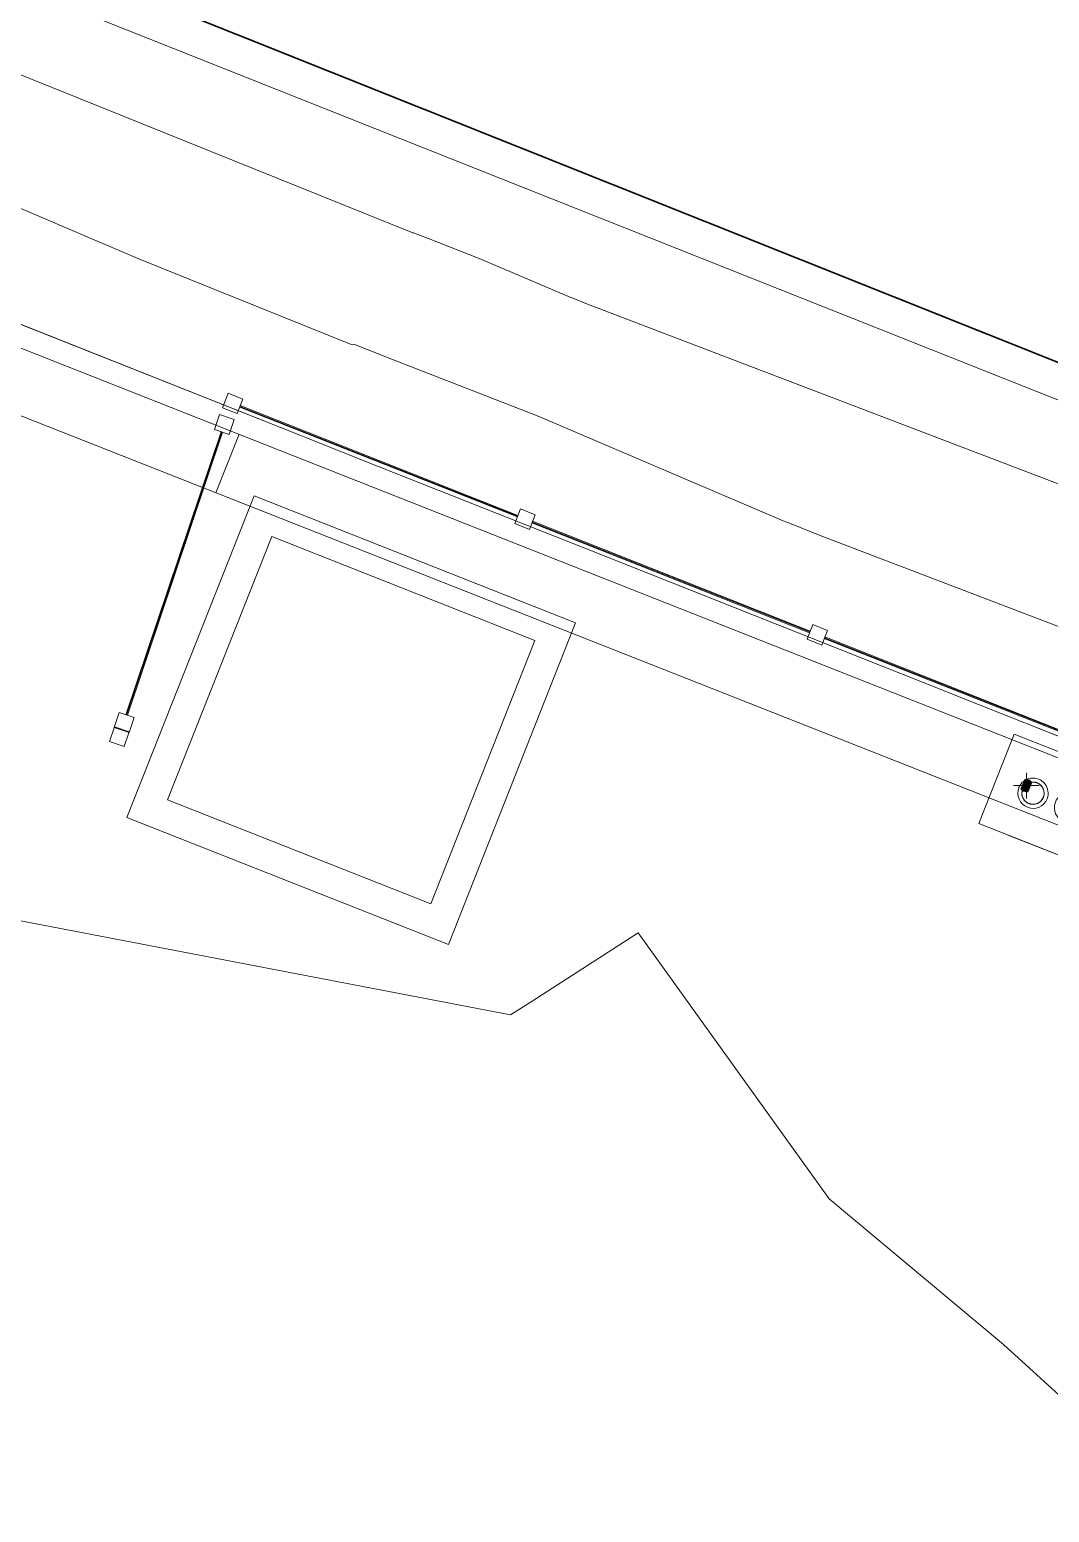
# Model space of a CAD drawing. Header units: metres. Extents: x -207 to 292, y -187 to 169.
# Drawn here: x -65.626 to -62.382, y 21.385 to 26.101 of the extents above; entities that cross this region are included whole.
import ezdxf

# ---------------------------------------------------------------- set-up
doc = ezdxf.new("R2010")
doc.units = ezdxf.units.M
for name, color, linetype, lineweight in [('A-GLAZ-CWMG', 7, 'Continuous', 9), ('C-TOPO', 7, 'Continuous', 9), ('C-TOPO-MAJR', 7, 'Continuous', 35), ('C-TOPO-MINR', 7, 'Continuous', 9), ('CERCO INTERIOR', 7, 'Continuous', 9), ('E-ELEC-EQPM', 7, 'Continuous', 9), ('E-POWR-CNTR', 7, 'Continuous', 9), ('P-SANR-FIXT', 7, 'Continuous', 9), ('solera', 7, 'Continuous', 35)]:
    doc.layers.add(name, color=color, linetype=linetype, lineweight=lineweight)
doc.layers.add('E-POWR-DROP', color=7, linetype='Continuous', lineweight=9, true_color=0x007f00)
doc.layers.add('PR10-ARQ-PL-001-Emplazamiento-C-1_dwg', color=7, linetype='Continuous', lineweight=9, true_color=0x767676)

# ---------------------------------------------------------------- blocks, each defined once
blk = doc.blocks.new('Circular Mullion - 5mm-2127248-PLANTA EMPLAZAMIENTO ACTUALIZADO')
at = {"layer": 'A-GLAZ-CWMG'}
for p, q in [((-107.6478, -45.3968), (-107.9974, -46.2801)), ((-107.6455, -45.3977), (-107.9951, -46.281)), ((-107.9951, -46.281), (-107.6455, -45.3977)), ((-107.9927, -46.2819), (-107.6432, -45.3986)), ((-107.6455, -45.3977), (-107.6478, -45.3968)), ((-107.6432, -45.3986), (-107.6455, -45.3977)), ((-107.9974, -46.2801), (-107.9951, -46.281)), ((-107.9951, -46.281), (-107.9927, -46.2819))]:
    blk.add_line(p, q, dxfattribs=at)
blk = doc.blocks.new('Rectangular Mullion - 50 x 50 mm-2128568-PLANTA EMPLAZAMIENTO ACTUALIZADO')
at = {"layer": 'A-GLAZ-CWMG'}
for p, q in [((0.025, 0.025), (-0.025, 0.025)), ((-0.025, 0.025), (-0.025, -0.025)), ((0.025, -0.025), (0.025, 0.025)), ((-0.025, -0.025), (0.025, -0.025))]:
    blk.add_line(p, q, dxfattribs=at)
blk = doc.blocks.new('Rectangular Mullion - 50 x 50 mm-2128569-PLANTA EMPLAZAMIENTO ACTUALIZADO')
at = {"layer": 'A-GLAZ-CWMG'}
for p, q in [((-0.025, -0.025), (-0.025, 0.025)), ((-0.025, 0.025), (0.025, 0.025)), ((0.025, 0.025), (0.025, -0.025)), ((0.025, -0.025), (-0.025, -0.025))]:
    blk.add_line(p, q, dxfattribs=at)
blk = doc.blocks.new('Quad Corner Mullion - 50x50 mm-2128574-PLANTA EMPLAZAMIENTO ACTUALIZADO')
at = {"layer": 'A-GLAZ-CWMG'}
for p, q in [((0.025, 0.025), (-0.025, 0.025)), ((-0.025, 0.025), (-0.025, -0.025)), ((0.025, -0.025), (0.025, 0.025)), ((-0.025, -0.025), (0.025, -0.025))]:
    blk.add_line(p, q, dxfattribs=at)
blk = doc.blocks.new('Quad Corner Mullion - 50x50 mm-2128575-PLANTA EMPLAZAMIENTO ACTUALIZADO')
at = {"layer": 'A-GLAZ-CWMG'}
for p, q in [((-0.025, -0.025), (-0.025, 0.025)), ((-0.025, 0.025), (0.025, 0.025)), ((0.025, 0.025), (0.025, -0.025)), ((0.025, -0.025), (-0.025, -0.025))]:
    blk.add_line(p, q, dxfattribs=at)
blk = doc.blocks.new('Quad Corner Mullion - 50x50 mm-2128572-PLANTA EMPLAZAMIENTO ACTUALIZADO')
at = {"layer": 'A-GLAZ-CWMG'}
for p, q in [((0.025, 0.025), (-0.025, 0.025)), ((-0.025, 0.025), (-0.025, -0.025)), ((0.025, -0.025), (0.025, 0.025)), ((-0.025, -0.025), (0.025, -0.025))]:
    blk.add_line(p, q, dxfattribs=at)
blk = doc.blocks.new('Quad Corner Mullion - 50x50 mm-2128573-PLANTA EMPLAZAMIENTO ACTUALIZADO')
at = {"layer": 'A-GLAZ-CWMG'}
for p, q in [((-0.025, -0.025), (-0.025, 0.025)), ((-0.025, 0.025), (0.025, 0.025)), ((0.025, 0.025), (0.025, -0.025)), ((0.025, -0.025), (-0.025, -0.025))]:
    blk.add_line(p, q, dxfattribs=at)
blk = doc.blocks.new('M_Tablero con baliza - 300x500x800-2221858-PLANTA EMPLAZAMIENTO ACTUALIZADO')
at = {"layer": 'E-ELEC-EQPM'}
for p, q in [((0.25, 0), (-0.25, 0)), ((-0.25, 0), (0.25, 0)), ((-0.25, 0), (-0.25, -0.3058)), ((-0.25, 0), (-0.25, -0.3058)), ((0.25, -0.3058), (0.25, 0)), ((0.25, 0), (0.25, -0.3058)), ((0.25, -0.3058), (-0.25, -0.3058)), ((-0.25, -0.3058), (0.25, -0.3058)), ((0.15, -0.3058), (-0.15, -0.3058)), ((-0.15, -0.3058), (0.15, -0.3058))]:
    blk.add_line(p, q, dxfattribs=at)
at = {"layer": 'E-ELEC-EQPM', "flags": 128}
for points in [[(-0.0896, -0.1529), (-0.0897, -0.1515), (-0.0898, -0.1501), (-0.0899, -0.1487), (-0.0901, -0.1473), (-0.0903, -0.1459), (-0.0907, -0.1445), (-0.091, -0.1431), (-0.0914, -0.1418), (-0.0919, -0.1404), (-0.0924, -0.1391), (-0.093, -0.1378), (-0.0936, -0.1366), (-0.0943, -0.1353), (-0.095, -0.1341), (-0.0958, -0.1329), (-0.0966, -0.1318), (-0.0975, -0.1307), (-0.0984, -0.1296), (-0.0994, -0.1285), (-0.1004, -0.1275), (-0.1014, -0.1266), (-0.1025, -0.1256), (-0.1036, -0.1248), (-0.1047, -0.1239), (-0.1059, -0.1231), (-0.1071, -0.1224), (-0.1083, -0.1217), (-0.1096, -0.1211), (-0.1109, -0.1205), (-0.1122, -0.1199), (-0.1135, -0.1194), (-0.1149, -0.119), (-0.1162, -0.1186), (-0.1176, -0.1183), (-0.119, -0.118), (-0.1204, -0.1178), (-0.1218, -0.1177), (-0.1232, -0.1176), (-0.1246, -0.1175), (-0.126, -0.1175), (-0.1274, -0.1176), (-0.1289, -0.1177), (-0.1303, -0.1179), (-0.1317, -0.1182), (-0.133, -0.1185), (-0.1344, -0.1188), (-0.1358, -0.1192), (-0.1371, -0.1197), (-0.1384, -0.1202), (-0.1397, -0.1207), (-0.141, -0.1213), (-0.1422, -0.122), (-0.1435, -0.1227), (-0.1446, -0.1235), (-0.1458, -0.1243), (-0.1469, -0.1252), (-0.148, -0.1261), (-0.1491, -0.127), (-0.1501, -0.128), (-0.1511, -0.129), (-0.152, -0.1301), (-0.1529, -0.1312), (-0.1537, -0.1323), (-0.1545, -0.1335), (-0.1553, -0.1347), (-0.156, -0.1359), (-0.1567, -0.1371), (-0.1573, -0.1384), (-0.1578, -0.1397), (-0.1583, -0.141), (-0.1588, -0.1424), (-0.1592, -0.1437), (-0.1595, -0.1451), (-0.1598, -0.1465), (-0.16, -0.1479), (-0.1602, -0.1493), (-0.1603, -0.1507), (-0.1604, -0.1521), (-0.1604, -0.1529)], [(0.0354, -0.1529), (0.0353, -0.1515), (0.0352, -0.1501), (0.0351, -0.1487), (0.0349, -0.1473), (0.0347, -0.1459), (0.0343, -0.1445), (0.034, -0.1431), (0.0336, -0.1418), (0.0331, -0.1404), (0.0326, -0.1391), (0.032, -0.1378), (0.0314, -0.1366), (0.0307, -0.1353), (0.03, -0.1341), (0.0292, -0.1329), (0.0284, -0.1318), (0.0275, -0.1307), (0.0266, -0.1296), (0.0256, -0.1285), (0.0246, -0.1275), (0.0236, -0.1266), (0.0225, -0.1256), (0.0214, -0.1248), (0.0203, -0.1239), (0.0191, -0.1231), (0.0179, -0.1224), (0.0167, -0.1217), (0.0154, -0.1211), (0.0141, -0.1205), (0.0128, -0.1199), (0.0115, -0.1194), (0.0101, -0.119), (0.0088, -0.1186), (0.0074, -0.1183), (0.006, -0.118), (0.0046, -0.1178), (0.0032, -0.1177), (0.0018, -0.1176), (0.0004, -0.1175), (-0.001, -0.1175), (-0.0024, -0.1176), (-0.0039, -0.1177), (-0.0053, -0.1179), (-0.0067, -0.1182), (-0.008, -0.1185), (-0.0094, -0.1188), (-0.0108, -0.1192), (-0.0121, -0.1197), (-0.0134, -0.1202), (-0.0147, -0.1207), (-0.016, -0.1213), (-0.0172, -0.122), (-0.0185, -0.1227), (-0.0196, -0.1235), (-0.0208, -0.1243), (-0.0219, -0.1252), (-0.023, -0.1261), (-0.0241, -0.127), (-0.0251, -0.128), (-0.0261, -0.129), (-0.027, -0.1301), (-0.0279, -0.1312), (-0.0287, -0.1323), (-0.0295, -0.1335), (-0.0303, -0.1347), (-0.031, -0.1359), (-0.0317, -0.1371), (-0.0323, -0.1384), (-0.0328, -0.1397), (-0.0333, -0.141), (-0.0338, -0.1424), (-0.0342, -0.1437), (-0.0345, -0.1451), (-0.0348, -0.1465), (-0.035, -0.1479), (-0.0352, -0.1493), (-0.0353, -0.1507), (-0.0354, -0.1521), (-0.0354, -0.1529)], [(0.1604, -0.1529), (0.1603, -0.1515), (0.1602, -0.1501), (0.1601, -0.1487), (0.1599, -0.1473), (0.1597, -0.1459), (0.1593, -0.1445), (0.159, -0.1431), (0.1586, -0.1418), (0.1581, -0.1404), (0.1576, -0.1391), (0.157, -0.1378), (0.1564, -0.1366), (0.1557, -0.1353), (0.155, -0.1341), (0.1542, -0.1329), (0.1534, -0.1318), (0.1525, -0.1307), (0.1516, -0.1296), (0.1506, -0.1285), (0.1496, -0.1275), (0.1486, -0.1266), (0.1475, -0.1256), (0.1464, -0.1248), (0.1453, -0.1239), (0.1441, -0.1231), (0.1429, -0.1224), (0.1417, -0.1217), (0.1404, -0.1211), (0.1391, -0.1205), (0.1378, -0.1199), (0.1365, -0.1194), (0.1351, -0.119), (0.1338, -0.1186), (0.1324, -0.1183), (0.131, -0.118), (0.1296, -0.1178), (0.1282, -0.1177), (0.1268, -0.1176), (0.1254, -0.1175), (0.124, -0.1175), (0.1226, -0.1176), (0.1211, -0.1177), (0.1197, -0.1179), (0.1183, -0.1182), (0.117, -0.1185), (0.1156, -0.1188), (0.1142, -0.1192), (0.1129, -0.1197), (0.1116, -0.1202), (0.1103, -0.1207), (0.109, -0.1213), (0.1078, -0.122), (0.1065, -0.1227), (0.1054, -0.1235), (0.1042, -0.1243), (0.1031, -0.1252), (0.102, -0.1261), (0.1009, -0.127), (0.0999, -0.128), (0.0989, -0.129), (0.098, -0.1301), (0.0971, -0.1312), (0.0963, -0.1323), (0.0955, -0.1335), (0.0947, -0.1347), (0.094, -0.1359), (0.0933, -0.1371), (0.0927, -0.1384), (0.0922, -0.1397), (0.0917, -0.141), (0.0912, -0.1424), (0.0908, -0.1437), (0.0905, -0.1451), (0.0902, -0.1465), (0.09, -0.1479), (0.0898, -0.1493), (0.0897, -0.1507), (0.0896, -0.1521), (0.0896, -0.1529)], [(-0.1604, -0.1529), (-0.1603, -0.1543), (-0.1602, -0.1557), (-0.1601, -0.1571), (-0.1599, -0.1585), (-0.1597, -0.1599), (-0.1593, -0.1613), (-0.159, -0.1627), (-0.1586, -0.164), (-0.1581, -0.1653), (-0.1576, -0.1667), (-0.157, -0.1679), (-0.1564, -0.1692), (-0.1557, -0.1705), (-0.155, -0.1717), (-0.1542, -0.1729), (-0.1534, -0.174), (-0.1525, -0.1751), (-0.1516, -0.1762), (-0.1506, -0.1772), (-0.1496, -0.1783), (-0.1486, -0.1792), (-0.1475, -0.1801), (-0.1464, -0.181), (-0.1453, -0.1819), (-0.1441, -0.1826), (-0.1429, -0.1834), (-0.1417, -0.1841), (-0.1404, -0.1847), (-0.1391, -0.1853), (-0.1378, -0.1858), (-0.1365, -0.1863), (-0.1351, -0.1868), (-0.1338, -0.1871), (-0.1324, -0.1875), (-0.131, -0.1877), (-0.1296, -0.1879), (-0.1282, -0.1881), (-0.1268, -0.1882), (-0.1254, -0.1882), (-0.124, -0.1882), (-0.1226, -0.1882), (-0.1211, -0.188), (-0.1197, -0.1879), (-0.1183, -0.1876), (-0.117, -0.1873), (-0.1156, -0.187), (-0.1142, -0.1866), (-0.1129, -0.1861), (-0.1116, -0.1856), (-0.1103, -0.185), (-0.109, -0.1844), (-0.1078, -0.1838), (-0.1065, -0.183), (-0.1054, -0.1823), (-0.1042, -0.1815), (-0.1031, -0.1806), (-0.102, -0.1797), (-0.1009, -0.1788), (-0.0999, -0.1778), (-0.0989, -0.1768), (-0.098, -0.1757), (-0.0971, -0.1746), (-0.0963, -0.1735), (-0.0955, -0.1723), (-0.0947, -0.1711), (-0.094, -0.1699), (-0.0933, -0.1686), (-0.0927, -0.1674), (-0.0922, -0.1661), (-0.0917, -0.1647), (-0.0912, -0.1634), (-0.0908, -0.162), (-0.0905, -0.1607), (-0.0902, -0.1593), (-0.09, -0.1579), (-0.0898, -0.1565), (-0.0897, -0.1551), (-0.0896, -0.1537), (-0.0896, -0.1529)], [(-0.0354, -0.1529), (-0.0353, -0.1543), (-0.0352, -0.1557), (-0.0351, -0.1571), (-0.0349, -0.1585), (-0.0347, -0.1599), (-0.0343, -0.1613), (-0.034, -0.1627), (-0.0336, -0.164), (-0.0331, -0.1653), (-0.0326, -0.1667), (-0.032, -0.1679), (-0.0314, -0.1692), (-0.0307, -0.1705), (-0.03, -0.1717), (-0.0292, -0.1729), (-0.0284, -0.174), (-0.0275, -0.1751), (-0.0266, -0.1762), (-0.0256, -0.1772), (-0.0246, -0.1783), (-0.0236, -0.1792), (-0.0225, -0.1801), (-0.0214, -0.181), (-0.0203, -0.1819), (-0.0191, -0.1826), (-0.0179, -0.1834), (-0.0167, -0.1841), (-0.0154, -0.1847), (-0.0141, -0.1853), (-0.0128, -0.1858), (-0.0115, -0.1863), (-0.0101, -0.1868), (-0.0088, -0.1871), (-0.0074, -0.1875), (-0.006, -0.1877), (-0.0046, -0.1879), (-0.0032, -0.1881), (-0.0018, -0.1882), (-0.0004, -0.1882), (0.001, -0.1882), (0.0024, -0.1882), (0.0039, -0.188), (0.0053, -0.1879), (0.0067, -0.1876), (0.008, -0.1873), (0.0094, -0.187), (0.0108, -0.1866), (0.0121, -0.1861), (0.0134, -0.1856), (0.0147, -0.185), (0.016, -0.1844), (0.0172, -0.1838), (0.0185, -0.183), (0.0196, -0.1823), (0.0208, -0.1815), (0.0219, -0.1806), (0.023, -0.1797), (0.0241, -0.1788), (0.0251, -0.1778), (0.0261, -0.1768), (0.027, -0.1757), (0.0279, -0.1746), (0.0287, -0.1735), (0.0295, -0.1723), (0.0303, -0.1711), (0.031, -0.1699), (0.0317, -0.1686), (0.0323, -0.1674), (0.0328, -0.1661), (0.0333, -0.1647), (0.0338, -0.1634), (0.0342, -0.162), (0.0345, -0.1607), (0.0348, -0.1593), (0.035, -0.1579), (0.0352, -0.1565), (0.0353, -0.1551), (0.0354, -0.1537), (0.0354, -0.1529)], [(0.0896, -0.1529), (0.0897, -0.1543), (0.0898, -0.1557), (0.0899, -0.1571), (0.0901, -0.1585), (0.0903, -0.1599), (0.0907, -0.1613), (0.091, -0.1627), (0.0914, -0.164), (0.0919, -0.1653), (0.0924, -0.1667), (0.093, -0.1679), (0.0936, -0.1692), (0.0943, -0.1705), (0.095, -0.1717), (0.0958, -0.1729), (0.0966, -0.174), (0.0975, -0.1751), (0.0984, -0.1762), (0.0994, -0.1772), (0.1004, -0.1783), (0.1014, -0.1792), (0.1025, -0.1801), (0.1036, -0.181), (0.1047, -0.1819), (0.1059, -0.1826), (0.1071, -0.1834), (0.1083, -0.1841), (0.1096, -0.1847), (0.1109, -0.1853), (0.1122, -0.1858), (0.1135, -0.1863), (0.1149, -0.1868), (0.1162, -0.1871), (0.1176, -0.1875), (0.119, -0.1877), (0.1204, -0.1879), (0.1218, -0.1881), (0.1232, -0.1882), (0.1246, -0.1882), (0.126, -0.1882), (0.1274, -0.1882), (0.1289, -0.188), (0.1303, -0.1879), (0.1317, -0.1876), (0.133, -0.1873), (0.1344, -0.187), (0.1358, -0.1866), (0.1371, -0.1861), (0.1384, -0.1856), (0.1397, -0.185), (0.141, -0.1844), (0.1422, -0.1838), (0.1435, -0.183), (0.1446, -0.1823), (0.1458, -0.1815), (0.1469, -0.1806), (0.148, -0.1797), (0.1491, -0.1788), (0.1501, -0.1778), (0.1511, -0.1768), (0.152, -0.1757), (0.1529, -0.1746), (0.1537, -0.1735), (0.1545, -0.1723), (0.1553, -0.1711), (0.156, -0.1699), (0.1567, -0.1686), (0.1573, -0.1674), (0.1578, -0.1661), (0.1583, -0.1647), (0.1588, -0.1634), (0.1592, -0.162), (0.1595, -0.1607), (0.1598, -0.1593), (0.16, -0.1579), (0.1602, -0.1565), (0.1603, -0.1551), (0.1604, -0.1537), (0.1604, -0.1529)]]:
    blk.add_lwpolyline(points, dxfattribs=at)
at = {"layer": 'E-ELEC-EQPM'}
for centre, radius, start, end in [((-0.125, -0.1529), 0.0482, 360, 180), ((-0.125, -0.1529), 0.0482, 360, 180), ((-0.125, -0.1529), 0.0354, 360, 180), ((0, -0.1529), 0.0482, 360, 180), ((0, -0.1529), 0.0482, 360, 180), ((0, -0.1529), 0.0354, 360, 180), ((0.125, -0.1529), 0.0482, 360, 180), ((0.125, -0.1529), 0.0482, 360, 180), ((0.125, -0.1529), 0.0354, 360, 180), ((-0.125, -0.1529), 0.0482, 180, 360), ((-0.125, -0.1529), 0.0482, 180, 360), ((-0.125, -0.1529), 0.0354, 180, 360), ((0, -0.1529), 0.0482, 180, 360), ((0, -0.1529), 0.0482, 180, 360), ((0, -0.1529), 0.0354, 180, 360), ((0.125, -0.1529), 0.0482, 180, 360), ((0.125, -0.1529), 0.0482, 180, 360), ((0.125, -0.1529), 0.0354, 180, 360)]:
    blk.add_arc(centre, radius, start, end, dxfattribs=at)
blk = doc.blocks.new('YADRAN_LASQUEMAS_ARQ_MO_002_TERRAZAS_rvt-1-PLANTA EMPLAZAMIENTO ACTUALIZADO')
at = {"layer": 'E-POWR-DROP'}
blk.add_hatch(color=256, dxfattribs=at).paths.add_polyline_path([(-62.4492, 23.6751), (-62.4357, 23.7075), (-62.4438, 23.7156), (-62.4606, 23.7178), (-62.474, 23.6854), (-62.4659, 23.6773)])
at = {"layer": 'E-POWR-CNTR'}
for p, q in [((-62.4549, 23.6555), (-62.4549, 23.7375)), ((-62.4959, 23.6965), (-62.4139, 23.6965))]:
    blk.add_line(p, q, dxfattribs=at)
at = {"layer": 'A-GLAZ-CWMG', "lineweight": 9}
for name, p, rotation in [('Quad Corner Mullion - 50x50 mm-2128574-PLANTA EMPLAZAMIENTO ACTUALIZADO', (-64.9799, 24.9119), 158.4099999999995), ('Quad Corner Mullion - 50x50 mm-2128575-PLANTA EMPLAZAMIENTO ACTUALIZADO', (-64.9799, 24.9119), 158.4099999999995), ('Circular Mullion - 5mm-2127248-PLANTA EMPLAZAMIENTO ACTUALIZADO', (-18.6757, -83.0924), 269.9999999999993), ('Circular Mullion - 5mm-2127248-PLANTA EMPLAZAMIENTO ACTUALIZADO', (-18.6757, -83.0924), 269.9999999999993), ('Circular Mullion - 5mm-2127248-PLANTA EMPLAZAMIENTO ACTUALIZADO', (-18.6757, -83.0924), 269.9999999999993), ('Circular Mullion - 5mm-2127248-PLANTA EMPLAZAMIENTO ACTUALIZADO', (-18.6757, -83.0924), 269.9999999999993), ('Quad Corner Mullion - 50x50 mm-2128574-PLANTA EMPLAZAMIENTO ACTUALIZADO', (-65.0063, 24.8451), 71.40999999999907), ('Quad Corner Mullion - 50x50 mm-2128575-PLANTA EMPLAZAMIENTO ACTUALIZADO', (-65.0063, 24.8451), 71.40999999999907), ('Circular Mullion - 5mm-2127248-PLANTA EMPLAZAMIENTO ACTUALIZADO', (-170.4392, -27.0482), 182.9999999999988), ('Circular Mullion - 5mm-2127248-PLANTA EMPLAZAMIENTO ACTUALIZADO', (-170.4392, -27.0482), 182.9999999999988), ('Circular Mullion - 5mm-2127248-PLANTA EMPLAZAMIENTO ACTUALIZADO', (-170.4392, -27.0482), 182.9999999999988), ('Circular Mullion - 5mm-2127248-PLANTA EMPLAZAMIENTO ACTUALIZADO', (-170.4392, -27.0482), 182.9999999999988), ('Circular Mullion - 5mm-2127248-PLANTA EMPLAZAMIENTO ACTUALIZADO', (-17.7458, -83.4604), 269.9999999999995), ('Circular Mullion - 5mm-2127248-PLANTA EMPLAZAMIENTO ACTUALIZADO', (-17.7458, -83.4604), 269.9999999999995), ('Circular Mullion - 5mm-2127248-PLANTA EMPLAZAMIENTO ACTUALIZADO', (-17.7458, -83.4604), 269.9999999999995), ('Circular Mullion - 5mm-2127248-PLANTA EMPLAZAMIENTO ACTUALIZADO', (-17.7458, -83.4604), 269.9999999999996), ('Circular Mullion - 5mm-2127248-PLANTA EMPLAZAMIENTO ACTUALIZADO', (-16.816, -83.8283), 269.9999999999995), ('Circular Mullion - 5mm-2127248-PLANTA EMPLAZAMIENTO ACTUALIZADO', (-16.816, -83.8283), 269.9999999999993), ('Circular Mullion - 5mm-2127248-PLANTA EMPLAZAMIENTO ACTUALIZADO', (-16.816, -83.8283), 269.9999999999993), ('Circular Mullion - 5mm-2127248-PLANTA EMPLAZAMIENTO ACTUALIZADO', (-16.816, -83.8283), 269.9999999999991)]:
    blk.add_blockref(name, p, dxfattribs=dict(at, rotation=rotation))
at = {"layer": 'A-GLAZ-CWMG', "lineweight": 9, "extrusion": (0, 0, -1)}
for name, p, rotation in [('Rectangular Mullion - 50 x 50 mm-2128568-PLANTA EMPLAZAMIENTO ACTUALIZADO', (64.0501, 24.5439), 201.5900000000006), ('Rectangular Mullion - 50 x 50 mm-2128569-PLANTA EMPLAZAMIENTO ACTUALIZADO', (64.0501, 24.5439), 201.5900000000006), ('Rectangular Mullion - 50 x 50 mm-2128568-PLANTA EMPLAZAMIENTO ACTUALIZADO', (63.1202, 24.1759), 201.5900000000006), ('Rectangular Mullion - 50 x 50 mm-2128569-PLANTA EMPLAZAMIENTO ACTUALIZADO', (63.1202, 24.1759), 201.5900000000006), ('Rectangular Mullion - 50 x 50 mm-2128568-PLANTA EMPLAZAMIENTO ACTUALIZADO', (65.3251, 23.8973), 288.5900000000009), ('Rectangular Mullion - 50 x 50 mm-2128569-PLANTA EMPLAZAMIENTO ACTUALIZADO', (65.3251, 23.8973), 288.5900000000009), ('Quad Corner Mullion - 50x50 mm-2128572-PLANTA EMPLAZAMIENTO ACTUALIZADO', (65.3404, 23.852), 288.5900000000009), ('Quad Corner Mullion - 50x50 mm-2128573-PLANTA EMPLAZAMIENTO ACTUALIZADO', (65.3404, 23.852), 288.5900000000009)]:
    blk.add_blockref(name, p, dxfattribs=dict(at, rotation=rotation))
at = {"layer": 'E-ELEC-EQPM', "lineweight": 9, "rotation": 338.4099999999997}
blk.add_blockref('M_Tablero con baliza - 300x500x800-2221858-PLANTA EMPLAZAMIENTO ACTUALIZADO', (-62.2614, 23.7683), dxfattribs=at)
blk = doc.blocks.new('PR10-ARQ-PL-001-Emplazamiento-C-1_dwg_M_Camara Rectangular - 1_10 x 1_10 x 1_00 x 0_20-360533-PLANTA EMPLAZAMIENTO-674645-PLANTA EMPLAZAMIENTO ACTUALIZADO')
at = {"layer": 'P-SANR-FIXT', "flags": 128}
for points in [[(0.55, 0.55), (-0.55, 0.55), (-0.55, -0.55), (0.55, -0.55), (0.55, 0.55), (0.55, -0.55), (-0.55, -0.55), (-0.55, 0.55)], [(0.45, 0.45), (-0.45, 0.45), (-0.45, -0.45), (0.45, -0.45), (0.45, 0.45), (0.45, -0.45), (-0.45, -0.45), (-0.45, 0.45)]]:
    blk.add_lwpolyline(points, close=True, dxfattribs=at)
blk = doc.blocks.new('PR10-ARQ-PL-001-Emplazamiento-C-1_dwg-674643-PLANTA EMPLAZAMIENTO ACTUALIZADO')
at = {"layer": 'C-TOPO', "flags": 128}
for points in [[(-43.016, 16.3453), (-43.6247, 16.987), (-44.3024, 17.5553), (-44.9279, 17.9685), (-45.0404, 18.0427), (-45.829, 18.443), (-45.8579, 18.4545), (-51.2795, 20.6197), (-67.4938, 27.0954)], [(-43.016, 16.3453), (-43.6247, 16.987), (-44.3024, 17.5553), (-44.9279, 17.9685), (-45.0404, 18.0427), (-45.829, 18.443), (-45.8579, 18.4545), (-51.2795, 20.6197), (-67.4938, 27.0954)], [(-43.2795, 16.487), (-45.8128, 18.344), (-66.3133, 26.497), (-70.4823, 28.155), (-72.9056, 28.918), (-74.8614, 28.974), (-76.9006, 28.411), (-78.1499, 27.746), (-78.7315, 27.377), (-79.8453, 26.541), (-80.8405, 25.228), (-81.7786, 22.997), (-82.6655, 20.879), (-107.9388, -43.26)], [(-66.7434, 25.5954), (-64.7573, 24.8075), (-64.7472, 24.8035), (-64.5645, 24.731), (-63.8547, 24.4495), (-62.7132, 23.9966), (-62.6954, 23.9896), (-62.5189, 23.9196), (-61.1306, 23.3688), (-59.2018, 22.6036), (-56.3309, 21.4648), (-56.205, 21.4148), (-53.5466, 20.3602), (-51.844, 19.6848), (-51.7655, 19.6536), (-49.8138, 18.8794)], [(-49.8138, 18.8794), (-51.7655, 19.6536), (-51.844, 19.6848), (-53.5466, 20.3602), (-56.205, 21.4148), (-56.3309, 21.4648), (-59.2018, 22.6036), (-61.1306, 23.3688), (-62.5189, 23.9196), (-62.6954, 23.9896), (-62.7132, 23.9966), (-63.8547, 24.4495), (-64.5645, 24.731), (-64.7472, 24.8035), (-64.7573, 24.8075), (-66.7434, 25.5954)]]:
    blk.add_lwpolyline(points, dxfattribs=at)
at = {"layer": 'C-TOPO-MAJR', "color": 1, "lineweight": 9, "true_color": 0xff0000, "flags": 128}
blk.add_lwpolyline([(-65.9104, 26.0596), (-64.4067, 25.4543), (-64.4048, 25.4549), (-64.3597, 25.4373), (-64.19, 25.3711), (-63.9045, 25.2493), (-63.9002, 25.2476), (-63.8563, 25.23), (-60.3178, 23.8795), (-60.0351, 23.7662), (-59.6185, 23.5824), (-59.5844, 23.5918), (-56.5045, 22.4114), (-55.9978, 22.2074), (-55.9842, 22.2079), (-55.9767, 22.1993), (-55.5478, 22.0442), (-52.8612, 20.9457), (-52.8615, 20.9365), (-52.5374, 20.8009), (-52.5254, 20.8073), (-48.9496, 19.4158)], dxfattribs=at)
at = {"layer": 'C-TOPO-MINR', "color": 9, "true_color": 0xc0c0c0, "flags": 128}
for points in [[(-66.5833, 25.9287), (-65.276, 25.3707), (-64.5996, 25.0984), (-64.5945, 25.1), (-64.4714, 25.052), (-64.0082, 24.8714), (-63.2288, 24.5388), (-63.2171, 24.5343), (-63.0973, 24.4863), (-61.567, 23.9023), (-60.6725, 23.5436), (-59.3543, 22.9618), (-59.2464, 22.9918), (-58.1456, 22.5699), (-56.1886, 21.782), (-56.1361, 21.784), (-56.1073, 21.7507), (-54.4505, 21.1515), (-53.2334, 20.6538), (-53.2343, 20.6229), (-52.1432, 20.1664), (-52.1029, 20.188), (-50.5752, 19.5935)], [(-50.469, 18.1595), (-51.432, 18.5693), (-52.8322, 18.9194), (-52.8737, 18.9298), (-53.633, 19.4411), (-54.8415, 19.6881), (-54.8906, 19.7017), (-60.339, 21.207), (-62.0798, 21.5115), (-62.5273, 21.9181), (-63.0049, 22.3173), (-63.0818, 22.3816), (-63.6899, 23.2282), (-64.0269, 23.011), (-64.0956, 22.9667), (-67.6233, 23.6439)]]:
    blk.add_lwpolyline(points, dxfattribs=at)
at = {"layer": 'CERCO INTERIOR'}
blk.add_line((-65.0331, 24.6276), (-64.9595, 24.8138), dxfattribs=at)
at = {"layer": 'CERCO INTERIOR', "flags": 128}
blk.add_lwpolyline([(-43.8501, 6.1928), (-70.4226, -61.1085), (-71.6346, -63.4676), (-73.5279, -65.1069), (-75.9792, -65.979), (-78.5661, -65.7792), (-105.4009, -55.1206), (-107.4035, -53.5117), (-108.6118, -51.2683), (-108.7585, -48.6564), (-108.2451, -46.181), (-80.7154, 23.3595), (-79.5768, 25.6151), (-77.8364, 27.1497), (-75.5964, 28.0668), (-72.9859, 27.9815), (-46.0119, 17.335), (-43.9968, 15.6817), (-42.7375, 13.6508), (-42.3385, 11.1388), (-42.9762, 8.6573)], close=True, dxfattribs=at)
blk.add_lwpolyline([(-108.0592, -46.2546), (-80.5328, 23.2775), (-79.4156, 25.4906), (-77.7294, 26.9774), (-75.5602, 27.8655), (-73.027, 27.7828), (-46.1145, 17.1605), (-44.1493, 15.5481), (-42.9287, 13.5796), (-42.5425, 11.1484), (-43.1677, 8.7157), (-44.0386, 6.2597)], dxfattribs=at)
at = {"layer": 'solera'}
blk.add_line((-45.829, 18.443), (-71.8808, 28.8475), dxfattribs=at)
at = {"rotation": 68.4218004970999}
blk.add_blockref('PR10-ARQ-PL-001-Emplazamiento-C-1_dwg_M_Camara Rectangular - 1_10 x 1_10 x 1_00 x 0_20-360533-PLANTA EMPLAZAMIENTO-674645-PLANTA EMPLAZAMIENTO ACTUALIZADO', (-64.6028, 23.9045), dxfattribs=at)
blk = doc.blocks.new('M_Camara Rectangular - 1_10 x 1_10 x 1_00 x 0_20-360533-PLANTA EMPLAZAMIENTO ACTUALIZADO')
at = {"layer": 'P-SANR-FIXT'}
for p, q in [((0.55, 0.55), (-0.55, 0.55)), ((-0.55, 0.55), (-0.55, -0.55)), ((-0.55, -0.55), (-0.55, 0.55)), ((-0.55, 0.55), (0.55, 0.55)), ((0.55, -0.55), (0.55, 0.55)), ((0.55, 0.55), (0.55, -0.55)), ((0.45, 0.45), (-0.45, 0.45)), ((-0.45, 0.45), (-0.45, -0.45)), ((-0.45, -0.45), (-0.45, 0.45)), ((-0.45, 0.45), (0.45, 0.45)), ((0.45, -0.45), (0.45, 0.45)), ((0.45, 0.45), (0.45, -0.45)), ((-0.45, -0.45), (0.45, -0.45)), ((0.45, -0.45), (-0.45, -0.45)), ((-0.55, -0.55), (0.55, -0.55)), ((0.55, -0.55), (-0.55, -0.55))]:
    blk.add_line(p, q, dxfattribs=at)

msp = doc.modelspace()

# ---------------------------------------------------------------- linework, layer by layer
at = {"layer": 'C-TOPO'}
for p, q in [((-51.2795, 20.6197), (-67.4938, 27.0954)), ((-67.4938, 27.0954), (-51.2795, 20.6197)), ((-45.8128, 18.344), (-66.3133, 26.497)), ((-66.7434, 25.5954), (-64.7573, 24.8075)), ((-64.7573, 24.8075), (-66.7434, 25.5954)), ((-64.7573, 24.8075), (-64.7472, 24.8035)), ((-64.7472, 24.8035), (-64.7573, 24.8075)), ((-64.7472, 24.8035), (-64.5645, 24.731)), ((-64.5645, 24.731), (-64.7472, 24.8035)), ((-64.5645, 24.731), (-63.8547, 24.4495)), ((-63.8547, 24.4495), (-64.5645, 24.731)), ((-63.8547, 24.4495), (-62.7132, 23.9966)), ((-62.7132, 23.9966), (-63.8547, 24.4495)), ((-62.7132, 23.9966), (-62.6954, 23.9896)), ((-62.6954, 23.9896), (-62.7132, 23.9966)), ((-62.6954, 23.9896), (-62.5189, 23.9196)), ((-62.5189, 23.9196), (-62.6954, 23.9896)), ((-62.5189, 23.9196), (-61.1306, 23.3688)), ((-61.1306, 23.3688), (-62.5189, 23.9196))]:
    msp.add_line(p, q, dxfattribs=at)
at = {"layer": 'C-TOPO-MAJR', "color": 1, "lineweight": 9, "true_color": 0xff0000, "flags": 128}
msp.add_lwpolyline([(-65.9104, 26.0596), (-64.4067, 25.4543), (-64.4048, 25.4549), (-64.3597, 25.4373), (-64.19, 25.3711), (-63.9045, 25.2493), (-63.9002, 25.2476), (-63.8563, 25.23), (-60.3178, 23.8795), (-60.0351, 23.7662), (-59.6185, 23.5824), (-59.5844, 23.5918), (-56.5045, 22.4114), (-55.9978, 22.2074), (-55.9842, 22.2079), (-55.9767, 22.1993), (-55.5478, 22.0442), (-52.8612, 20.9457), (-52.8615, 20.9365), (-52.5374, 20.8009), (-52.5254, 20.8073), (-48.9496, 19.4158)], dxfattribs=at)
at = {"layer": 'C-TOPO-MINR', "color": 9, "true_color": 0xc0c0c0, "flags": 128}
for points in [[(-66.5833, 25.9287), (-65.276, 25.3707), (-64.5996, 25.0984), (-64.5945, 25.1), (-64.4714, 25.052), (-64.0082, 24.8714), (-63.2288, 24.5388), (-63.2171, 24.5343), (-63.0973, 24.4863), (-61.567, 23.9023), (-60.6725, 23.5436), (-59.3543, 22.9618), (-59.2464, 22.9918), (-58.1456, 22.5699), (-56.1886, 21.782), (-56.1361, 21.784), (-56.1073, 21.7507), (-54.4505, 21.1515), (-53.2334, 20.6538), (-53.2343, 20.6229), (-52.1432, 20.1664), (-52.1029, 20.188), (-50.5752, 19.5935)], [(-67.6233, 23.6439), (-64.0956, 22.9667), (-64.0269, 23.011), (-63.6899, 23.2282), (-63.0818, 22.3816), (-63.0049, 22.3173), (-62.5273, 21.9181), (-62.0798, 21.5115), (-60.339, 21.207), (-54.8906, 19.7017), (-54.8415, 19.6881), (-53.633, 19.4411), (-52.8737, 18.9298), (-52.8322, 18.9194), (-51.432, 18.5693), (-50.469, 18.1595), (-48.3986, 18.0312), (-48.3572, 18.0246), (-47.883, 17.7711), (-46.8155, 17.6623), (-46.7616, 17.6405)]]:
    msp.add_lwpolyline(points, dxfattribs=at)

# ---------------------------------------------------------------- block references
at = {"lineweight": 5}
msp.add_blockref('YADRAN_LASQUEMAS_ARQ_MO_002_TERRAZAS_rvt-1-PLANTA EMPLAZAMIENTO ACTUALIZADO', (0, 0), dxfattribs=at)
at = {"layer": 'P-SANR-FIXT', "rotation": 68.4218004970999}
msp.add_blockref('M_Camara Rectangular - 1_10 x 1_10 x 1_00 x 0_20-360533-PLANTA EMPLAZAMIENTO ACTUALIZADO', (-64.6028, 23.9045), dxfattribs=at)
at = {"layer": 'PR10-ARQ-PL-001-Emplazamiento-C-1_dwg', "color": 7}
msp.add_blockref('PR10-ARQ-PL-001-Emplazamiento-C-1_dwg-674643-PLANTA EMPLAZAMIENTO ACTUALIZADO', (0, 0), dxfattribs=at)

doc.saveas('drawing.dxf')
